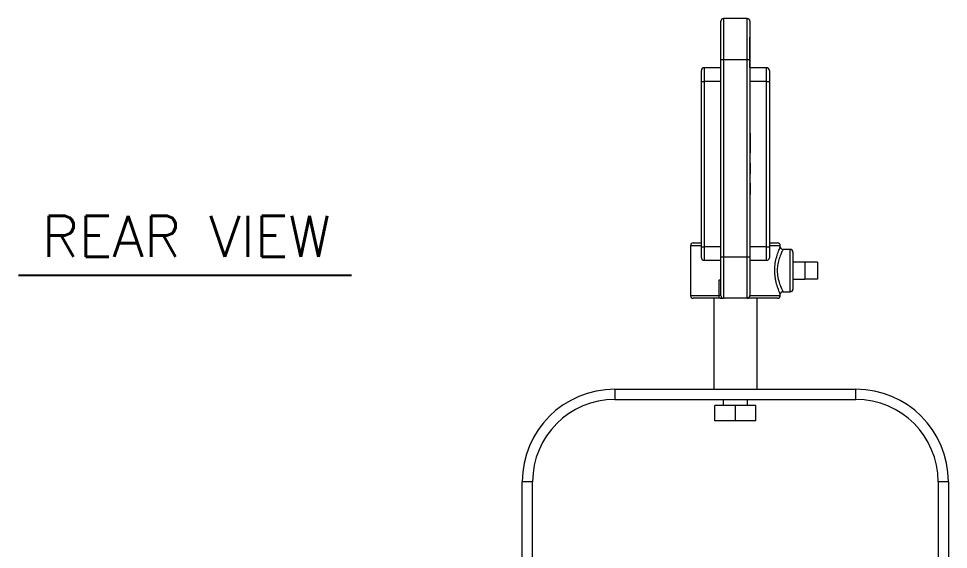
# Model space of a CAD drawing. Extents: x 2 to 136, y 1 to 99.
# Drawn here: x 115.77 to 132.73, y 52.23 to 61.92 of the extents above; entities that cross this region are included whole.
import ezdxf
from ezdxf.enums import TextEntityAlignment as Align

# ---------------------------------------------------------------- set-up
doc = ezdxf.new("R2010")
doc.units = 0
doc.header["$MEASUREMENT"] = 0
doc.linetypes.add('SLD-Solid', pattern=[0])
doc.layers.add('OBJECT', color=7, linetype='CONTINUOUS')
doc.styles.get("Standard").update_dxf_attribs({"font": 'SIMPLEX'})

msp = doc.modelspace()

# ---------------------------------------------------------------- linework, layer by layer
at = {"layer": 'OBJECT', "linetype": 'SLD-Solid', "lineweight": 15}
for p, q in [((128.581, 61.173), (128.581, 61.873)), ((129.063, 61.923), (128.631, 61.923)), ((128.631, 61.923), (128.631, 61.173)), ((129.063, 61.173), (129.063, 61.923)), ((129.113, 61.873), (129.113, 61.173)), ((128.581, 61.026), (128.581, 61.585)), ((129.113, 61.026), (129.113, 61.585)), ((128.581, 57.568), (128.581, 61.173)), ((128.631, 61.173), (128.581, 61.173)), ((128.631, 61.173), (128.631, 57.568)), ((129.063, 61.173), (128.631, 61.173)), ((129.063, 57.568), (129.063, 61.173)), ((129.113, 61.173), (129.063, 61.173)), ((129.113, 61.173), (129.113, 57.568)), ((128.226, 60.776), (128.226, 60.976)), ((128.581, 61.026), (128.276, 61.026)), ((128.276, 61.026), (128.276, 60.776)), ((129.418, 61.026), (129.113, 61.026)), ((129.418, 60.776), (129.418, 61.026)), ((129.468, 60.976), (129.468, 60.776)), ((128.226, 57.759), (128.226, 60.776)), ((128.226, 60.776), (128.276, 60.776)), ((128.226, 60.601), (128.226, 60.757)), ((128.581, 60.776), (128.276, 60.776)), ((128.276, 60.776), (128.276, 57.759)), ((129.418, 60.776), (129.113, 60.776)), ((129.418, 60.776), (129.468, 60.776)), ((129.418, 57.759), (129.418, 60.776)), ((129.468, 60.776), (129.468, 57.759)), ((129.468, 60.757), (129.468, 60.601)), ((129.125, 59.832), (129.113, 59.832)), ((129.125, 59.671), (129.113, 59.671)), ((129.125, 59.471), (129.113, 59.471)), ((129.125, 59.282), (129.113, 59.282)), ((129.125, 59.087), (129.125, 59.282)), ((129.125, 59.087), (129.113, 59.087)), ((129.125, 58.921), (129.113, 58.921)), ((129.125, 58.712), (129.125, 58.921)), ((129.125, 58.712), (129.113, 58.712)), ((128.028, 57.778), (128.028, 56.868)), ((128.226, 57.778), (128.028, 57.778)), ((128.078, 57.828), (128.226, 57.828)), ((128.226, 57.559), (128.226, 57.759)), ((128.226, 57.759), (128.276, 57.759)), ((128.581, 57.759), (128.276, 57.759)), ((128.276, 57.759), (128.276, 57.509)), ((129.418, 57.759), (129.113, 57.759)), ((129.418, 57.759), (129.468, 57.759)), ((129.418, 57.509), (129.418, 57.759)), ((129.468, 57.828), (129.616, 57.828)), ((129.666, 57.778), (129.468, 57.778)), ((129.468, 57.759), (129.468, 57.559)), ((129.666, 57.759), (129.666, 57.778)), ((129.847, 57.71), (129.714, 57.71)), ((129.847, 56.935), (129.847, 57.71)), ((128.581, 56.868), (128.581, 57.568)), ((128.631, 57.568), (128.581, 57.568)), ((129.063, 57.568), (128.631, 57.568)), ((128.631, 57.568), (128.631, 56.818)), ((129.113, 57.568), (129.063, 57.568)), ((129.063, 56.818), (129.063, 57.568)), ((129.113, 57.568), (129.113, 56.868)), ((129.897, 57.66), (129.897, 56.985)), ((128.581, 57.509), (128.276, 57.509)), ((129.418, 57.509), (129.113, 57.509)), ((130.117, 57.479), (129.897, 57.479)), ((130.117, 57.479), (130.117, 57.477)), ((130.117, 57.477), (130.117, 57.348)), ((130.347, 57.477), (130.117, 57.477)), ((130.347, 57.477), (130.347, 57.169)), ((130.117, 57.348), (130.117, 57.298)), ((130.117, 57.298), (130.117, 57.169)), ((128.549, 57.156), (128.581, 57.156)), ((128.549, 56.868), (128.549, 57.156)), ((129.897, 57.167), (130.117, 57.167)), ((130.117, 57.169), (130.117, 57.167)), ((130.347, 57.169), (130.117, 57.169)), ((128.028, 56.868), (128.549, 56.868)), ((128.581, 56.868), (128.549, 56.868)), ((129.113, 56.868), (129.666, 56.868)), ((129.666, 56.868), (129.666, 56.892)), ((129.713, 56.935), (129.847, 56.935)), ((128.567, 56.818), (128.078, 56.818)), ((128.452, 56.818), (128.452, 55.158)), ((128.567, 56.818), (128.631, 56.818)), ((129.063, 56.818), (128.631, 56.818)), ((129.616, 56.818), (129.063, 56.818)), ((129.242, 55.158), (129.242, 56.818)), ((126.647, 55.158), (131.047, 55.158)), ((126.647, 55.158), (126.647, 54.97)), ((131.047, 54.97), (131.047, 55.158)), ((126.647, 54.97), (131.047, 54.97)), ((128.472, 54.578), (128.472, 54.858)), ((128.847, 54.858), (128.472, 54.858)), ((128.624, 54.97), (128.624, 54.858)), ((128.847, 54.578), (128.847, 54.858)), ((129.222, 54.858), (128.847, 54.858)), ((129.069, 54.858), (129.069, 54.97)), ((129.222, 54.578), (129.222, 54.858)), ((128.847, 54.578), (128.472, 54.578)), ((129.222, 54.578), (128.847, 54.578)), ((124.959, 44.497), (124.959, 53.47)), ((125.147, 53.47), (124.959, 53.47)), ((125.147, 46.654), (125.147, 53.47)), ((132.547, 53.47), (132.547, 45.648)), ((132.735, 53.47), (132.547, 53.47)), ((132.735, 53.47), (132.735, 44.497))]:
    msp.add_line(p, q, dxfattribs=at)
at = {"layer": 'OBJECT', "color": 1}
msp.add_line((115.767, 57.242), (121.839, 57.242), dxfattribs=at)
at = {"layer": 'OBJECT', "linetype": 'SLD-Solid', "lineweight": 15, "flags": 128}
msp.add_lwpolyline([(128.567, 56.818), (128.563, 56.819), (128.56, 56.822), (128.557, 56.826), (128.554, 56.833), (128.552, 56.84), (128.55, 56.849), (128.549, 56.858), (128.549, 56.868)], dxfattribs=at)
at = {"layer": 'OBJECT', "linetype": 'SLD-Solid', "lineweight": 15}
for centre, radius, start, end in [((128.631, 61.873), 0.05, 90, 180), ((129.063, 61.873), 0.05, 0, 90), ((128.276, 60.976), 0.05, 90, 180), ((129.418, 60.976), 0.05, 0, 90), ((128.078, 57.778), 0.05, 90, 180), ((129.616, 57.778), 0.05, 0, 90), ((129.714, 57.759), 0.0485, 179.7517, 270.6633), ((129.847, 57.66), 0.05, 0, 90), ((128.276, 57.559), 0.05, 180, 270), ((129.418, 57.559), 0.05, 270, 0), ((128.078, 56.868), 0.05, 180, 270), ((128.631, 56.868), 0.05, 180, 270), ((129.063, 56.868), 0.05, 270, 0), ((129.616, 56.868), 0.05, 270, 0), ((129.712, 56.89), 0.0459, 89.4322, 177.7306), ((129.847, 56.985), 0.05, 270, 0), ((126.647, 53.47), 1.688, 90, 180), ((131.047, 53.47), 1.688, 0, 90), ((126.647, 53.47), 1.5, 90, 180), ((131.047, 53.47), 1.5, 0, 90)]:
    msp.add_arc(centre, radius, start, end, dxfattribs=at)
for points, knots in [([(129.125, 59.671), (129.125, 59.688), (129.125, 59.723), (129.125, 59.782), (129.125, 59.813), (129.125, 59.832)], [0, 0, 0, 0, 0.28084, 0.561441, 1, 1, 1, 1]), ([(129.125, 59.471), (129.125, 59.475), (129.125, 59.482), (129.125, 59.536), (129.125, 59.602), (129.125, 59.648), (129.125, 59.671)], [0, 0, 0, 0, 0.279511, 0.55908, 0.779375, 1, 1, 1, 1]), ([(129.566, 57.323), (129.567, 57.358), (129.57, 57.436), (129.594, 57.552), (129.622, 57.64), (129.643, 57.699), (129.656, 57.732), (129.664, 57.754), (129.665, 57.757), (129.665, 57.759)], [0, 0, 0, 0, 0.159591, 0.357038, 0.570122, 0.682326, 0.798189, 0.903652, 1, 1, 1, 1]), ([(129.714, 57.709), (129.715, 57.709), (129.72, 57.716), (129.706, 57.688), (129.676, 57.623), (129.64, 57.526), (129.614, 57.424), (129.611, 57.354), (129.61, 57.323)], [0, 0, 0, 0, 0.018003, 0.230876, 0.4549, 0.661772, 0.849852, 1, 1, 1, 1]), ([(129.663, 56.892), (129.664, 56.892), (129.665, 56.891), (129.647, 56.936), (129.617, 57.019), (129.588, 57.119), (129.572, 57.214), (129.567, 57.275), (129.566, 57.312), (129.566, 57.323)], [0, 0, 0, 0, 0.09188, 0.283293, 0.487628, 0.715471, 0.830933, 0.950193, 1, 1, 1, 1]), ([(129.61, 57.323), (129.61, 57.313), (129.611, 57.26), (129.62, 57.206), (129.639, 57.125), (129.664, 57.053), (129.696, 56.979), (129.716, 56.939), (129.714, 56.94), (129.713, 56.94)], [0, 0, 0, 0, 0.046717, 0.259571, 0.267484, 0.487002, 0.687354, 0.876955, 1, 1, 1, 1])]:
    msp.add_open_spline(points, degree=3, knots=knots, dxfattribs=at)

# ---------------------------------------------------------------- texts
at = {"layer": 'OBJECT', "color": 1}
msp.add_text('REAR VIEW', height=0.75, dxfattribs=at).set_placement((118.826, 57.573), align=Align.CENTER)

doc.saveas('drawing.dxf')
